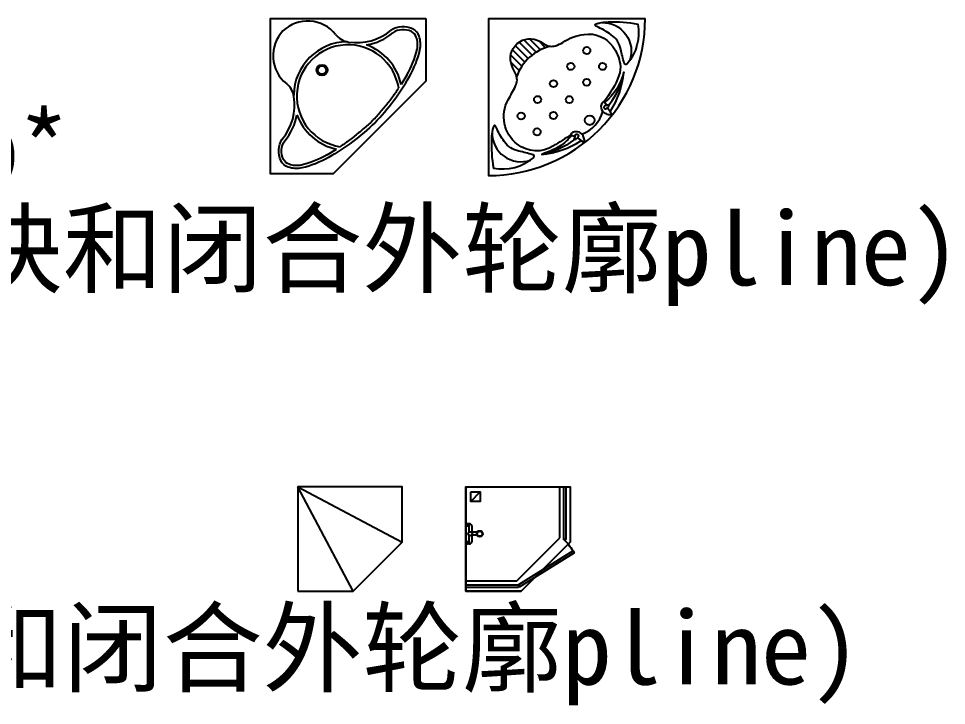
# Model space of a CAD drawing. Extents: x -15080 to 60298, y -30155 to 15485.
# Drawn here: x 48162 to 57039, y -8754 to -2182 of the extents above; entities that cross this region are included whole.
import ezdxf

# ---------------------------------------------------------------- set-up
doc = ezdxf.new("R2010")
doc.units = 0
doc.layers.get('0').update_dxf_attribs({"linetype": 'CONTINUOUS'})
doc.styles.get("Standard").update_dxf_attribs({"font": ''})
doc.styles.get('STANDARD').set_extended_font_data('SimSun')

# ---------------------------------------------------------------- blocks, each defined once
blk = doc.blocks.new('YQ_TTUB_02')
blk.add_line((275, -542.3), (261.6, -529))
for points in [[(0, -1500, 0.414214), (1500, 0), (0, 0)], [(1318.8, -437.8, -0.283901), (1305.4, -433.9, -0.112371), (1299.9, -424, -0.020004), (1266.8, -292.3, 0.18929), (1175, -152.2, 0.050286), (1038.2, -74.6, -0.132242), (1022.3, -61.8, -0.461297), (1024.6, -52.4, -0.066505), (1057.9, -40.7, -0.040005), (1146.4, -29.5, -0.059687), (1429.4, -50.4, -0.222091), (1329, -431.3, -0.152816)], [(1127.4, -860.1, 0.206108), (1159.6, -815.5, -0.149718), (1118.4, -831.4, 1.266367)], [(437.8, -1318.8, 0.283901), (433.9, -1305.4, 0.112371), (424, -1299.9, 0.020004), (292.3, -1266.8, -0.18929), (152.2, -1175, -0.050286), (74.6, -1038.2, 0.132242), (61.8, -1022.3, 0.461297), (52.4, -1024.6, 0.066505), (40.7, -1057.9, 0.040005), (29.5, -1146.4, 0.059687), (50.4, -1429.4, 0.222091), (431.3, -1329, 0.152816)], [(860.1, -1127.4, -0.206108), (815.5, -1159.6, 0.149718), (831.4, -1118.4, -1.266367)]]:
    blk.add_lwpolyline(points, format="xyb", close=True)
for points in [[(1087.1, -35.4, -0.52124), (1352.1, -402.3)], [(791, -1107.9, -0.006806), (622.8, -1216.9, -0.316744), (275.8, -1198.6, -0.367462), (189.6, -774.8, 0.007374), (260.2, -642.2, 0.235004), (261.6, -529, -0.011762), (226.6, -451.6, -0.724494), (494.6, -217.1, 0.020183), (568.7, -257.1, 0.096335), (591, -263.1, 0.092621), (643.4, -257, 0.069916), (710.9, -225.4, -0.110347), (915.8, -148.6, -0.277701), (1191.3, -266, -0.117248), (1260.1, -432.3, -0.12974), (1249.1, -543.2, -0.083374), (1106.5, -790.4)], [(1165.9, -888.6, 0.116343), (1297.1, -510.7, -0.150712), (1114, -800)], [(1159.6, -815.5, 0.123564), (1297.1, -510.7)], [(1136.3, -853.9, -0.075911), (1176.4, -906.7, -0.504932), (1170.8, -918.5, -0.121215), (1148.2, -917.5, -0.073044), (1110.6, -900.2, -0.287786), (1080.4, -835.1, -0.106193), (1093.9, -796.7, -0.176144), (1101.9, -790.3, -0.353474), (1110.1, -793.3, -0.066513), (1125.9, -830.5)], [(895.4, -1104.4, 0.234964), (1094.6, -885.7)], [(35.4, -1087.1, 0.52124), (402.3, -1352.1)], [(853.9, -1136.3, 0.075911), (906.7, -1176.4, 0.504932), (918.5, -1170.8, 0.121215), (917.5, -1148.2, 0.073044), (900.2, -1110.6, 0.287786), (835.1, -1080.4, 0.106193), (796.7, -1093.9, 0.176144), (790.3, -1101.9, 0.353474), (793.3, -1110.1, 0.066513), (830.5, -1125.9)], [(815.5, -1159.6, -0.123873), (510.7, -1297.1, 0.115541), (885.8, -1167.6)]]:
    blk.add_lwpolyline(points, format="xyb")
for points in [[(381.7, -379.7), (257.5, -255.4)], [(417.5, -348.1), (293.1, -223.7)], [(456.9, -320.2), (337.9, -201.1)], [(500.2, -296.1), (395, -190.9)], [(547.6, -276.1), (483.5, -212.1)], [(320.7, -453.4), (214.3, -346.9)], [(349.4, -414.7), (230.7, -296)], [(295.8, -495.8), (215.3, -415.3)]]:
    blk.add_lwpolyline(points)
for centre, radius in [((940.9, -303.4), 34), ((788.6, -455.4), 34), ((1092.7, -455.4), 34), ((623, -620.9), 34), ((940.5, -607.4), 34), ((470.8, -772.9), 34), ((774.9, -772.9), 34), ((314.1, -929.4), 34), ((622.6, -925), 34), ((970, -970), 46.3), ((970, -970), 46.3), ((465.9, -1081.5), 34)]:
    blk.add_circle(centre, radius)
blk.add_arc((700.1, -705), 455.2, 103.86505, 160.64043)
blk.add_spline([(800, -1114), (715.4, -1196.1), (510.7, -1297.1)], degree=3)
blk = doc.blocks.new('YQ_CTUB_02')
blk.add_lwpolyline([(0, 0), (0, -1500, 0.414214), (1500, 0)], format="xyb", close=True)
blk.add_blockref('YQ_TTUB_02', (0, 0))
blk = doc.blocks.new('YQ_TTUB_01')
for p, q in [((1305.1, -541.2), (1249.9, -629.7)), ((541.2, -1305.1), (629.7, -1249.9))]:
    blk.add_line(p, q)
blk.add_lwpolyline([(1485, 0), (1485, -600), (600, -1485), (0, -1485), (0, 0)], close=True)
for points in [[(997.8, -997.8, 0.059957), (1329.3, -555.1, 0.074748), (1429.2, -300.5, 0.144072), (1421.1, -167.8, 0.194421), (1359.6, -99.4, 0.264383), (1153.7, -112.2)], [(919.7, -252.7, 0.136041), (1169, -136.3)], [(1305.1, -541.2, 0.074748), (1401.9, -294.3, 0.144072), (1394.7, -177.3, 0.194421), (1347.3, -124.6, 0.267999), (1169, -136.3, 0.264383)], [(1249.9, -629.7, 0.256598), (919.7, -252.7)], [(997.8, -997.8, -0.059957), (555.1, -1329.3, -0.074748), (300.5, -1429.2, -0.144072), (167.8, -1421.1, -0.194421), (99.4, -1359.6, -0.264383), (112.2, -1153.7, -0.264383)], [(541.2, -1305.1, -0.074748), (294.3, -1401.9, -0.144072), (177.3, -1394.7, -0.194421), (124.6, -1347.3, -0.267999), (136.3, -1169, -0.264383)]]:
    blk.add_lwpolyline(points, format="xyb")
for radius in [51.8, 39.4]:
    blk.add_circle((493, -493), radius)
for centre, radius, start, end in [((355.3, -366.9), 342.8, 38.77738, 133.6357), ((366.9, -355.3), 342.8, 136.3643, 231.22262), ((778.5, -26.9), 200, 218.77738, 261.03063), ((826.8, 279.2), 509.9, 261.03063, 309.86882), ((741.7, -741.7), 520.4, 91.11081, 178.88919), ((741.7, -741.7), 490.4, 8.89484, 261.10516), ((26.9, -778.5), 200, 8.96937, 51.22262), ((-279.2, -826.8), 509.9, 320.13118, 8.96937), ((-255.1, -834.4), 514.9, 319.47574, 350.46388), ((741.7, -741.7), 520.4, 200.00441, 257.57039)]:
    blk.add_arc(centre, radius, start, end)
for points in [[(976.6, -976.6), (990.1, -962.2), (1003.5, -947.6), (1043.7, -903), (1069.8, -872.6), (1120.2, -811.1), (1144.4, -780), (1188, -721.2), (1207.7, -693.4), (1226.2, -665.9)], [(976.6, -976.6), (962.2, -990.1), (947.6, -1003.5), (903, -1043.7), (872.6, -1069.8), (811.1, -1120.2), (780, -1144.4), (721.2, -1188), (693.4, -1207.7), (665.9, -1226.2)]]:
    blk.add_open_spline(points, degree=3, knots=[4.6490373, 4.6490373, 4.6490373, 4.6490373, 4.721812, 4.721812, 4.8695341, 4.8695341, 5.0172563, 5.0172563, 5.1501401, 5.1501401, 5.1501401, 5.1501401])
blk = doc.blocks.new('YQ_CTUB_01')
blk.add_lwpolyline([(1485, 0), (1485, -600), (600, -1485), (0, -1485), (0, 0)], close=True)
blk.add_blockref('YQ_TTUB_01', (0, 0))
blk = doc.blocks.new('YQ_TBATH_02')
for p, q in [((0, 0), (0, -1000)), ((0, 0), (1000, 0)), ((50, -140), (140, -50)), ((900, -488.6), (900, 0)), ((940, -505.1), (940, 0)), ((960, -505.1), (960, 0)), ((1000, 0), (1000, -530)), ((9.6, -344.4), (0, -344.4)), ((9.6, -344.4), (9.6, -382.8)), ((28.8, -354), (9.6, -354)), ((28.8, -354), (28.8, -437.3)), ((9.6, -382.8), (0, -382.8)), ((28.8, -373.2), (9.6, -373.2)), ((30.5, -435.6), (28.8, -435.6)), ((109.5, -435.6), (55.9, -435.6)), ((57.6, -373.2), (57.6, -437.3)), ((9.6, -517.2), (0, -517.2)), ((9.6, -555.6), (9.6, -517.2)), ((28.8, -526.8), (9.6, -526.8)), ((28.8, -462.7), (28.8, -546)), ((30.5, -464.4), (28.8, -464.4)), ((109.5, -464.4), (55.9, -464.4)), ((57.6, -462.7), (57.6, -526.8)), ((488.6, -900), (900, -488.6)), ((530, -1000), (1000, -530)), ((960, -505.1), (940, -505.1)), ((9.6, -555.6), (0, -555.6)), ((28.8, -546), (9.6, -546)), ((0, -900), (488.6, -900)), ((0, -940), (505.1, -940)), ((0, -960), (505.1, -960)), ((505.1, -940), (505.1, -960)), ((0, -1000), (530, -1000))]:
    blk.add_line(p, q)
for points in [[(50, -50), (140, -50), (140, -140), (50, -140)], [(1026.6, -614), (505.1, -940), (515.7, -957), (1037.2, -631)]]:
    blk.add_lwpolyline(points, close=True)
for centre, radius in [((43.2, -450), 19.2), ((134.4, -450), 28.8), ((134.4, -450), 24)]:
    blk.add_circle(centre, radius)
for centre, radius, start, end in [((33.7, -377.9), 24.4, 11.09992, 101.51994), ((33.7, -522.1), 24.4, 258.48006, 348.90008), ((547.9, -905.9), 560.7, 31.38113, 45.63207)]:
    blk.add_arc(centre, radius, start, end)
blk = doc.blocks.new('YQ_CBATH_02')
blk.add_lwpolyline([(980.6, -549.4, -0.035405), (1026.6, -614), (1037.2, -631), (668.6, -861.4), (530, -1000), (0, -1000), (0, 0), (1000, 0), (1000, -530)], format="xyb", close=True)
blk.add_blockref('YQ_TBATH_02', (0, 0))
blk = doc.blocks.new('YQ_TBATH_01')
for p, q in [((530, -1000), (0, 0)), ((0, 0), (1000, -530))]:
    blk.add_line(p, q)
blk.add_lwpolyline([(0, -1000), (530, -1000), (1000, -530), (1000, 0), (0, 0)], close=True)
blk = doc.blocks.new('YQ_CBATH_01')
blk.add_lwpolyline([(0, -1000), (530, -1000), (1000, -530), (1000, 0), (0, 0)], close=True)
blk.add_blockref('YQ_TBATH_01', (0, 0))

msp = doc.modelspace()

# ---------------------------------------------------------------- block references
for name, p in [('YQ_CTUB_01', (50572.5, -2181.8)), ('YQ_CTUB_02', (52656.6, -2184.3)), ('YQ_CBATH_01', (50832.3, -6661.5)), ('YQ_CBATH_02', (52439.6, -6661.5))]:
    msp.add_blockref(name, p)

# ---------------------------------------------------------------- texts
at = {"color": 6}
for s, p in [('转角浴缸浴室图块起名规则: yq_ctub*', (32423.4, -3770.6)), ('(注意:转角浴缸浴室图块需要嵌套图块和闭合外轮廓pline)', (32358, -4732.7)), ('(注意:转角淋浴间图块需要嵌套图块和闭合外轮廓pline)', (32358, -8553.2))]:
    msp.add_text(s, height=700, dxfattribs=at).set_placement(p)

doc.saveas('drawing.dxf')
